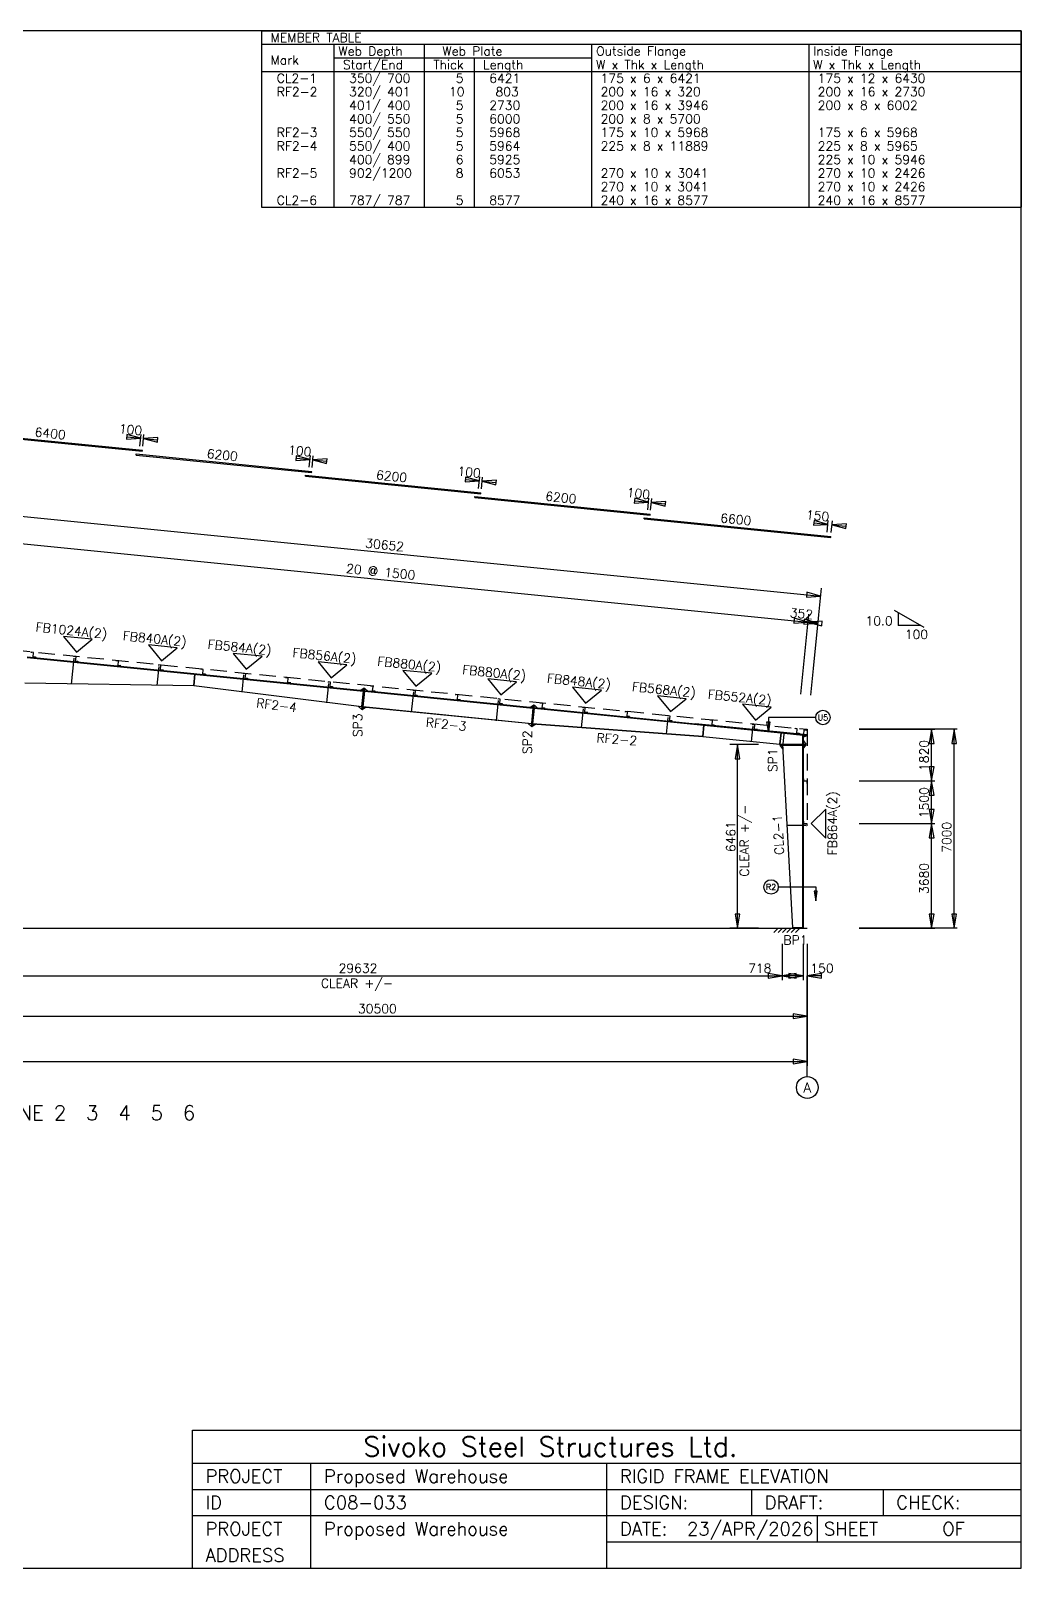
# Model space of a CAD drawing. Extents: x 0 to 76527, y 0 to 54116.
# Drawn here: x 41684 to 76527, y 0 to 54116 of the extents above; entities that cross this region are included whole.
import ezdxf
from ezdxf.enums import TextEntityAlignment as Align

# ---------------------------------------------------------------- set-up
doc = ezdxf.new("R2010")
doc.units = 0
doc.linetypes.add('CONTIN', pattern=[0])
doc.linetypes.add('DASHED', pattern=[867.81, 578.51, -289.3])
doc.layers.get('0').update_dxf_attribs({"linetype": 'CONTIN'})
for name, color, linetype in [('1', 7, 'CONTIN'), ('10', 10, 'CONTIN'), ('11', 7, 'CONTIN'), ('12', 6, 'CONTIN'), ('13', 1, 'CONTIN'), ('14', 7, 'CONTIN'), ('15', 7, 'CONTIN'), ('2', 6, 'CONTIN'), ('22', 7, 'CONTIN'), ('26', 7, 'CONTIN'), ('3', 7, 'CONTIN'), ('5', 5, 'DASHED'), ('7', 7, 'CONTIN')]:
    doc.layers.add(name, color=color, linetype=linetype)
doc.styles.add('SIMPLEX', font='SIMPLEX')

# ---------------------------------------------------------------- blocks, each defined once
blk = doc.blocks.new('ZCOL')
for p, q in [((10.2, 0), (0, 0)), ((0, 0), (0, -25.4)), ((10.2, -2.5), (10.2, 0)), ((-10.2, -25.4), (-10.2, -22.9)), ((0, -25.4), (-10.2, -25.4))]:
    blk.add_line(p, q)
blk = doc.blocks.new('MARKER')
for p, q in [((509.087189, 509.087189), (-509.08719, 509.087189)), ((-509.08719, 509.087189), (0, 0)), ((0, 0), (509.087189, 509.087189))]:
    blk.add_line(p, q)
blk = doc.blocks.new('ARROWF')
for p, q in [((0, 0), (-496, 83)), ((-496, 83), (-496, -83)), ((-496, -83), (0, 0))]:
    blk.add_line(p, q)
blk = doc.blocks.new('CUTFRM')
for p, q in [((0, 0), (0, -25.4)), ((0, -25.4), (-483.63281, -25.4))]:
    blk.add_line(p, q)
blk = doc.blocks.new('ARROWPF')
for p, q in [((0, 0), (-331, 55)), ((-331, 55), (-331, -55)), ((-331, -55), (0, 0))]:
    blk.add_line(p, q)
blk = doc.blocks.new('FRAME2')
at = {"layer": '1'}
for p, q in [((31237.0332, 17420.3008), (37605.2695, 16783.4766)), ((31240.8223, 17458.2109), (37609.0586, 16821.3867)), ((37605.2695, 16783.4766), (37609.0586, 16821.3867)), ((37391.0977, 16651.7344), (37394.8867, 16689.6445)), ((37391.0977, 16651.7344), (43560.3281, 16034.8115)), ((37394.8867, 16689.6445), (43564.1172, 16072.7197)), ((43346.1602, 15903.0674), (43349.9492, 15940.9795)), ((43346.1602, 15903.0674), (49515.3906, 15286.1436)), ((43349.9492, 15940.9795), (49519.1797, 15324.0547)), ((43560.3281, 16034.8115), (43564.1172, 16072.7197)), ((49301.2148, 15154.4014), (49305.0039, 15192.3115)), ((49301.2148, 15154.4014), (55470.4375, 14537.4785)), ((49305.0039, 15192.3115), (55474.2383, 14575.3906)), ((49515.3906, 15286.1436), (49519.1797, 15324.0547)), ((55256.2695, 14405.7344), (55260.0625, 14443.6445)), ((55256.2695, 14405.7344), (61825.625, 13748.7998)), ((55260.0625, 14443.6445), (61829.4219, 13786.71)), ((55470.4375, 14537.4785), (55474.2383, 14575.3906)), ((61825.625, 13748.7998), (61829.4219, 13786.71)), ((33558.1484, 9527.1084), (39453.7383, 8937.54883)), ((33558.1484, 9527.1084), (45388.1484, 8344.1084)), ((45388.9453, 8352.06836), (33558.9414, 9535.06836)), ((35199.9961, 9508.21387), (35107.6875, 8585.14746)), ((38185.1055, 9209.70313), (38117.9258, 8537.86523)), ((39413.9414, 8539.5332), (39453.7383, 8937.54883)), ((39453.7383, 8937.54883), (39413.9414, 8539.5332)), ((39453.7383, 8937.54883), (45388.1484, 8344.1084)), ((41170.2227, 8911.19141), (41109.5664, 8304.63965)), ((39413.2383, 8529.54395), (33468.5703, 8622.91602)), ((33468.7305, 8632.91504), (39413.9414, 8539.5332)), ((33468.7305, 8632.91504), (39413.3945, 8539.54199)), ((39413.3945, 8539.54199), (39413.2383, 8529.54395)), ((39414.375, 8539.47852), (39413.3789, 8531.54199)), ((45332.4648, 7789.2998), (39413.3789, 8531.54199)), ((39413.9414, 8539.5332), (39413.9414, 8539.5332)), ((39413.9414, 8539.5332), (45333.457, 7797.23633)), ((39414.375, 8539.47852), (45333.457, 7797.23633)), ((44155.332, 8612.68066), (44087.1875, 7931.25098)), ((45269.5352, 8364.00879), (45398.0977, 8443.6123)), ((45388.9453, 8352.06836), (45269.5352, 8364.00879)), ((45323.4688, 7697.33398), (45398.0977, 8443.6123)), ((45333.457, 7797.23633), (45388.1484, 8344.1084)), ((45414.0195, 8442.02148), (45339.3906, 7695.74121)), ((45414.0195, 8442.02148), (45339.3906, 7695.74121)), ((45355.3125, 7694.14893), (45429.9414, 8440.42773)), ((45419.9883, 8340.92285), (45365.2617, 7793.65381)), ((45370.5352, 8295.62109), (45427.6484, 8289.90918)), ((45370.5352, 8295.62109), (45427.6484, 8289.90918)), ((45380.4805, 8395.12402), (45437.5977, 8389.41309)), ((45380.4805, 8395.12402), (45437.5977, 8389.41309)), ((45388.1484, 8344.1084), (45388.9453, 8352.06836)), ((45388.9453, 8352.06836), (45398.0977, 8443.6123)), ((45414.0195, 8442.02148), (45398.0977, 8443.6123)), ((45398.0977, 8443.6123), (45398.0977, 8443.6123)), ((45414.0195, 8442.02148), (45429.9414, 8440.42773)), ((45419.9883, 8340.92285), (45420.9844, 8350.875)), ((45419.9883, 8340.92285), (51358.3633, 7747.08594)), ((45419.9883, 8340.92285), (51358.3633, 7747.08594)), ((45420.9844, 8350.875), (45429.9414, 8440.42773)), ((51359.3633, 7757.03662), (45420.9844, 8350.875)), ((45420.9844, 8350.875), (45540.3867, 8338.93457)), ((45540.3867, 8338.93457), (45429.9414, 8440.42773)), ((45429.9414, 8440.42773), (45429.9414, 8440.42773)), ((47140.4414, 8314.16895), (47069.1289, 7601.05664)), ((45332.6602, 7789.2749), (45213.5508, 7804.20947)), ((45213.5508, 7804.20947), (45323.4688, 7697.3291)), ((45315.8086, 7748.3501), (45372.918, 7742.63867)), ((45315.8086, 7748.3501), (45372.918, 7742.63867)), ((45332.6602, 7789.2749), (45323.4688, 7697.3291)), ((45339.3906, 7695.74121), (45323.4688, 7697.33398)), ((45323.4688, 7697.3291), (45323.4688, 7697.3291)), ((45325.7617, 7847.854), (45382.8711, 7842.14209)), ((45325.7617, 7847.854), (45382.8711, 7842.14209)), ((45333.457, 7797.23633), (45332.4648, 7789.2998)), ((45333.457, 7797.23633), (45333.457, 7797.23633)), ((45339.3906, 7695.74121), (45355.3125, 7694.14893)), ((45364.6641, 7787.68408), (45355.3125, 7694.14893)), ((45484.0703, 7775.74316), (45355.3125, 7694.14893)), ((45355.3125, 7694.14893), (45355.3125, 7694.14893)), ((45365.2617, 7793.65381), (45364.6641, 7787.68408)), ((51303.043, 7193.84521), (45364.6641, 7787.68408)), ((45364.6641, 7787.68408), (45484.0703, 7775.74316)), ((45365.2617, 7793.65381), (51303.6406, 7199.81445)), ((45365.2617, 7793.65381), (51303.6406, 7199.81445)), ((50125.5586, 8015.65771), (50054.2422, 7302.54443)), ((51239.9609, 7768.97705), (51368.3164, 7846.58984)), ((51359.3633, 7757.03662), (51239.9609, 7768.97705)), ((51293.6914, 7100.3125), (51368.3164, 7846.58984)), ((51303.6406, 7199.81445), (51358.3633, 7747.08594)), ((51384.2383, 7844.99756), (51309.6133, 7098.71924)), ((51384.2383, 7844.99756), (51309.6133, 7098.71924)), ((51325.5313, 7097.12695), (51400.1563, 7843.40625)), ((51390.2109, 7743.90186), (51335.5234, 7197.02783)), ((51340.7578, 7698.59863), (51397.8711, 7692.88623)), ((51340.7578, 7698.59863), (51397.8711, 7692.88623)), ((51350.707, 7798.10156), (51407.8203, 7792.39063)), ((51350.707, 7798.10156), (51407.8203, 7792.39063)), ((51358.3633, 7747.08594), (51359.3633, 7757.03662)), ((51359.3633, 7757.03662), (51368.3164, 7846.58984)), ((51384.2383, 7844.99756), (51368.3164, 7846.58984)), ((51368.3164, 7846.58984), (51368.3164, 7846.58984)), ((51384.2383, 7844.99756), (51400.1563, 7843.40625)), ((51390.2109, 7743.90186), (51391.0078, 7751.86182)), ((51390.2109, 7743.90186), (57360.4297, 7146.87988)), ((51390.2109, 7743.90186), (57061.9219, 7176.73096)), ((51391.0078, 7751.86182), (51400.1563, 7843.40625)), ((57062.7148, 7184.69141), (51391.0078, 7751.86182)), ((51391.0078, 7751.86182), (51510.4102, 7739.92041)), ((51510.4102, 7739.92041), (51400.1563, 7843.40625)), ((51400.1563, 7843.40625), (51400.1563, 7843.40625)), ((53110.668, 7717.146), (53043.6523, 7046.96875)), ((51303.043, 7193.84521), (51183.6406, 7205.78564)), ((51183.6406, 7205.78564), (51293.6914, 7100.3125)), ((51286.0313, 7151.32715), (51343.1445, 7145.61621)), ((51286.0313, 7151.32715), (51343.1445, 7145.61621)), ((51303.043, 7193.84521), (51293.6914, 7100.3125)), ((51309.6133, 7098.71924), (51293.6914, 7100.3125)), ((51293.6914, 7100.3125), (51293.6914, 7100.3125)), ((51295.9766, 7250.83154), (51353.0938, 7245.11914)), ((51295.9766, 7250.83154), (51353.0938, 7245.11914)), ((51303.6406, 7199.81445), (51303.043, 7193.84521)), ((51303.6406, 7199.81445), (51303.6406, 7199.81445)), ((51309.6133, 7098.71924), (51325.5313, 7097.12695)), ((51334.7266, 7189.06494), (51325.5313, 7097.12109)), ((51454.4258, 7180.10156), (51325.5313, 7097.12109)), ((51325.5313, 7097.12109), (51325.5313, 7097.12109)), ((51334.7266, 7189.06494), (51454.4258, 7180.10156)), ((51335.5234, 7197.02783), (51334.9258, 7189.0498)), ((57319.9375, 6740.89453), (51334.9258, 7189.0498)), ((51335.5234, 7197.02783), (57320.6289, 6748.86523)), ((51335.5234, 7197.02783), (57320.5313, 6748.87305)), ((56095.7773, 7418.63574), (56036.1992, 6822.88721)), ((57061.9219, 7176.73096), (57063.5117, 7192.65088)), ((57061.9219, 7176.73096), (57062.7148, 7184.69141)), ((57061.9219, 7176.73096), (60988.4023, 6784.08105)), ((60990.0039, 6800.00195), (57063.5117, 7192.65088)), ((57320.6289, 6748.86523), (57360.4297, 7146.87988)), ((57360.4297, 7146.87988), (57320.6289, 6748.86523)), ((57360.4297, 7146.87988), (60076.75, 6875.24756)), ((59080.8828, 7120.125), (59025.4258, 6565.52148)), ((57320.8242, 6748.84521), (57319.2305, 6732.9248)), ((60035.3008, 6460.81543), (57319.2305, 6732.9248)), ((57320.5313, 6748.87305), (57319.9375, 6740.89453)), ((57320.6289, 6748.86523), (57320.6289, 6748.86523)), ((57320.6289, 6748.86523), (60036.8945, 6476.73682)), ((57320.8242, 6748.84521), (60036.8945, 6476.73535)), ((60036.8945, 6476.73682), (60076.75, 6875.24756)), ((60076.75, 6875.24756), (60036.8945, 6476.73682)), ((60076.75, 6875.24756), (60844, 6798.52246)), ((60168.7422, 6835.34717), (60132.9141, 6477.13428)), ((60168.7422, 6835.34717), (60132.9141, 6477.13428)), ((60168.7422, 6835.34717), (60132.9141, 6477.13428)), ((60168.7422, 6835.34717), (60132.9141, 6477.13428)), ((60168.7422, 6835.34717), (60132.9141, 6477.13428)), ((60176.7031, 6834.55176), (60140.875, 6476.33789)), ((60176.7031, 6834.55176), (60140.875, 6476.33789)), ((60176.7031, 6834.55176), (60140.875, 6476.33789)), ((60176.7031, 6834.55176), (60140.875, 6476.33789)), ((60176.7031, 6834.55176), (60140.875, 6476.33789)), ((60176.7031, 6834.55176), (60168.7422, 6835.34717)), ((60176.7031, 6834.55176), (60168.7422, 6835.34717)), ((60176.7031, 6834.55176), (60168.7422, 6835.34717)), ((60176.7031, 6834.55176), (60168.7422, 6835.34717)), ((60176.7031, 6834.55176), (60168.7422, 6835.34717)), ((60844, 6476.73535), (60844, 6798.52246)), ((60844, 6796.92139), (60844, 6476.73535)), ((60844, 6796.92139), (60860, 6796.92139)), ((60860, 6476.73535), (60860, 6796.92139)), ((60860, 6796.92139), (61009.9961, 6781.92139)), ((61009.9961, 6781.92139), (60860, 6721.92139)), ((60860, 6476.73535), (60860, 6596.73584)), ((60860, 6596.73584), (60944, 6476.73535)), ((60988.4023, 6784.08105), (60990.0039, 6800.00195)), ((60036.8945, 6476.73535), (60035.3008, 6460.81543)), ((60036.8945, 6476.73682), (60036.8945, 6476.73682)), ((60036.8945, 6476.73682), (60036.8945, 6476.73535)), ((60036.8945, 6476.73535), (60844, 6476.73535)), ((60138.5234, 6316.73584), (60042.875, 6436.73584)), ((60042.875, 6436.73584), (60042.875, 6436.73584)), ((60131.9805, 6436.73584), (60042.875, 6436.73584)), ((60042.9063, 6456.73584), (60042.9063, 6476.73535)), ((60042.9063, 6476.73535), (60944, 6476.73535)), ((60944, 6456.73584), (60042.9063, 6456.73584)), ((60944, 6456.73584), (60042.9063, 6456.73584)), ((60042.9063, 6456.73584), (60042.9063, 6436.73584)), ((60042.9063, 6436.73584), (60944, 6436.73584)), ((60094.0039, 6489.43701), (60094.0039, 6424.03662)), ((60094.0039, 6489.43701), (60094.0039, 6424.03662)), ((60131.9805, 6436.73584), (60138.5234, 6316.73584)), ((60144, 6436.73584), (60132.0195, 6436.08301)), ((60132.0195, 6436.08301), (60481.9922, 16)), ((60140.875, 6476.33789), (60132.9141, 6477.13428)), ((60140.875, 6476.33789), (60132.9141, 6477.13428)), ((60140.875, 6476.33789), (60132.9141, 6477.13428)), ((60140.875, 6476.33789), (60132.9141, 6477.13428)), ((60140.875, 6476.33789), (60132.9141, 6477.13428)), ((60494.0039, 16), (60144, 6436.73584)), ((60144, 6436.73584), (60144, 6436.73584)), ((60144, 6436.73584), (60844, 6436.73584)), ((60493.9727, 16.653), (60144, 6436.73584)), ((60193.9961, 6489.43701), (60193.9961, 6424.03662)), ((60193.9961, 6489.43701), (60193.9961, 6424.03662)), ((60494.0039, 6489.43701), (60494.0039, 6424.03662)), ((60494.0039, 6489.43701), (60494.0039, 6424.03662)), ((60793.9961, 6489.43701), (60793.9961, 6424.03662)), ((60793.9961, 6489.43701), (60793.9961, 6424.03662)), ((60844, 6476.73535), (60860, 6476.73535)), ((60844, 16), (60844, 6436.73584)), ((60844, 16), (60844, 6436.73584)), ((60844, 6436.73584), (60850.0039, 6436.73584)), ((60850.0039, 6436.73584), (60850.0039, 16)), ((60850.0039, 6436.73584), (60850.0039, 6316.73584)), ((60850.0039, 6316.73584), (60944, 6436.73584)), ((60850.0039, 6436.73584), (60944, 6436.73584)), ((60860, 6476.73535), (60944, 6476.73535)), ((60894.0039, 6489.43701), (60894.0039, 6424.03662)), ((60894.0039, 6489.43701), (60894.0039, 6424.03662)), ((60944, 6456.73584), (60944, 6476.73535)), ((60944, 6476.73535), (60944, 6476.73535)), ((60944, 6456.73584), (60944, 6436.73584)), ((60944, 6436.73584), (60944, 6436.73584)), ((60943.5703, 3610.57886), (60265.9023, 3610.57886)), ((60465, 0), (60465, 16)), ((60465, 16), (60865, 16)), ((60865, 0), (60465, 0)), ((60493.9727, 16.653), (60481.9922, 16)), ((60844, 16), (60494.0039, 16)), ((60614.9961, 28.700001), (60614.9961, -28.700001)), ((60714.9961, 28.700001), (60714.9961, -28.700001)), ((60844, 16), (60850.0039, 16)), ((60865, 0), (60865, 16))]:
    blk.add_line(p, q, dxfattribs=at)
at = {"layer": '12'}
for p, q in [((37523.375, 16969.4902), (37564.5313, 17381.0703)), ((37622.8789, 16959.5391), (37664.0352, 17371.1211)), ((43478.4336, 16220.8242), (43519.5898, 16632.4043)), ((43577.9375, 16210.874), (43619.0938, 16622.4551)), ((49433.4922, 15472.1572), (49474.6523, 15883.7373)), ((49532.9961, 15462.208), (49574.1563, 15873.7891)), ((55388.543, 14723.4932), (55429.7031, 15135.0732)), ((55488.043, 14713.542), (55529.2031, 15125.123)), ((61693.9766, 13939.7891), (61735.1367, 14351.3691)), ((61843.2305, 13924.8643), (61884.3906, 14336.4443)), ((60770.1953, 8240.70898), (61051.1055, 11049.8184)), ((61120.5703, 8205.67188), (61401.4766, 11014.7813)), ((62828.4531, 6999.99951), (65479.9414, 6999.99951)), ((66275.3906, 6999.99951), (62828.4531, 6999.99951)), ((59287.0352, 6460.7998), (58268.8594, 6460.7998)), ((62828.4531, 5180), (65479.9414, 5180)), ((62828.4531, 3680.00024), (65479.9414, 3680.00024)), ((59287.0352, 0), (58268.8594, 0)), ((62828.4531, 0), (65479.9414, 0)), ((66275.3906, 0), (62828.4531, 0)), ((60112.9844, -555.3678), (60112.9844, -1828.0856)), ((60112.9844, -555.3678), (60112.9844, -1828.0856)), ((60850.0039, -555.3678), (60850.0039, -1828.0856)), ((60850.0039, -555.3678), (60850.0039, -1828.0856)), ((61000.0078, -555.3678), (61000.0078, -1828.0856)), ((61000.0078, -555.3678), (61000.0078, -3253.5295)), ((61000.0078, -873.5473), (61000.0078, -4844.4268)), ((61000.0078, -5226.2422), (61000.0078, -1675.3595))]:
    blk.add_line(p, q, dxfattribs=at)
at = {"layer": '13'}
blk.add_circle((61000.0078, -5608.0576), 381.815399, dxfattribs=at)
at = {"layer": '2'}
for p, q in [((37075.8125, 17290.4082), (37550.7148, 17242.918)), ((37650.2188, 17232.9688), (38125.1211, 17185.4785)), ((43030.875, 16541.7422), (43505.7734, 16494.252)), ((43605.2773, 16484.3027), (44080.1797, 16436.8125)), ((48985.9336, 15793.0771), (49460.8359, 15745.5859)), ((49560.3398, 15735.6348), (50035.2383, 15688.1475)), ((30968.8281, 14738.2764), (61468.8242, 11688.2764)), ((54940.9844, 15044.4092), (55415.8867, 14996.9199)), ((55515.3906, 14986.9717), (55990.2852, 14939.4805)), ((61246.418, 14260.709), (61721.3203, 14213.2178)), ((61870.5742, 14198.291), (62345.4727, 14150.7998)), ((30873.8457, 13788.4756), (61373.8477, 10738.4756)), ((61215.5508, 9155.47266), (61496.4609, 11964.582)), ((65373.8945, 0), (65373.8945, 6999.99951)), ((66169.3438, 0), (66169.3438, 6999.99951)), ((58546.5391, 0), (58546.5391, 6460.7998)), ((0, 0), (61000.0078, 0)), ((59825.543, 0), (60850.0039, 0)), ((59825.543, -152.72615), (59978.2734, 0)), ((59978.2734, -152.72615), (60131, 0)), ((60131, -152.72615), (60283.7305, 0)), ((60283.7305, -152.72615), (60436.4531, 0)), ((60436.4531, -152.72615), (60589.1914, 0)), ((60589.1914, -152.72615), (60741.9219, 0)), ((30500.0039, -1675.3595), (60112.9844, -1675.3595)), ((60850.0039, -1675.3595), (60112.9844, -1675.3595)), ((60850.0039, -1675.3595), (60372.7344, -1675.3595)), ((61477.2656, -1675.3595), (61000.0078, -1675.3595)), ((30500.0039, -3100.8037), (61000.0078, -3100.8037)), ((0, -4691.7012), (61000.0078, -4691.7012))]:
    blk.add_line(p, q, dxfattribs=at)
at = {"layer": '3'}
for p, q in [((65104.5195, 10579.8896), (64068.4414, 11178.0684)), ((64200.7031, 11101.7051), (64200.7031, 10656.2529)), ((64972.25, 10656.2529), (64200.7031, 10656.2529))]:
    blk.add_line(p, q, dxfattribs=at)
at = {"layer": '5'}
for p, q in [((30500.0039, 10050), (61000.0078, 6999.99951)), ((61000.0078, 6999.99951), (61000.0078, 3600))]:
    blk.add_line(p, q, dxfattribs=at)
at = {"layer": '7'}
for centre in [(61550.0859, 7414.73486), (59723.7266, 1450.91797)]:
    blk.add_circle(centre, 254.543594, dxfattribs=at)
at = {"layer": '10'}
for p, xscale, yscale, zscale, rotation in [((33765.6172, 9541.58691), 8, -6.3740158, -6.3740158, -5.7105942), ((35258.1758, 9392.33008), 8, -6.3740158, -6.3740158, -5.7105942), ((36750.7305, 9243.0752), 8, -6.3740158, -6.3740158, -5.7105942), ((38243.2852, 9093.81934), 8, -6.3740158, -6.3740158, -5.7105942), ((39735.8398, 8944.56445), 8, -6.3740158, -6.3740158, -5.7105942), ((41228.3984, 8795.30762), 8, -6.3740158, -6.3740158, -5.7105942), ((42720.9531, 8646.05273), 8, -6.3740158, -6.3740158, -5.7105942), ((44213.5078, 8496.79688), 8, -6.3740158, -6.3740158, -5.7105942), ((45706.0703, 8347.54199), 8, -6.3740158, -6.3740158, -5.7105942), ((47198.6211, 8198.28516), 8, -6.3740158, -6.3740158, -5.7105942), ((48691.1758, 8049.03027), 8, -6.3740158, -6.3740158, -5.7105942), ((50183.7344, 7899.7749), 8, -6.3740158, -6.3740158, -5.7105942), ((51676.2891, 7750.51904), 8, -6.3740158, -6.3740158, -5.7105942), ((53168.8398, 7601.26318), 8, -6.3740158, -6.3740158, -5.7105942), ((54661.3945, 7452.00781), 8, -6.3740158, -6.3740158, -5.7105942), ((56153.9531, 7302.75195), 8, -6.3740158, -6.3740158, -5.7105942), ((57646.5156, 7153.49609), 8, -6.3740158, -6.3740158, -5.7105942), ((59139.0664, 7004.24121), 8, -6.3740158, -6.3740158, -5.7105942), ((60631.6211, 6854.98584), 8, -6.3740158, -6.3740158, -5.7105942), ((60872.1875, 6820.67432), -8, -6.3740029, -6.3740029, -5.7105942), ((60869.0508, 5180), -8, -4.4055119, -4.4055119, -89.999985), ((60869.0508, 3680.00024), -8, -4.4055119, -4.4055119, -89.999985)]:
    blk.add_blockref('ZCOL', p, dxfattribs=dict(at, xscale=xscale, yscale=yscale, zscale=zscale, rotation=rotation))
at = {"layer": '2'}
for p, rotation in [((37550.7148, 17242.918), 354.289398), ((37650.2188, 17232.9688), 174.289398), ((43505.7734, 16494.252), 354.289398), ((43605.2773, 16484.3027), 174.289398), ((49460.8359, 15745.5859), 354.289398), ((49560.3398, 15735.6348), 174.289398), ((55415.8867, 14996.9199), 354.289398), ((55515.3906, 14986.9717), 174.289398), ((61721.3203, 14213.2178), 354.289398), ((61870.5742, 14198.291), 174.289398), ((61468.8242, 11688.2764), -5.7105942), ((61023.4766, 10773.5127), -5.7105942), ((61373.8477, 10738.4756), -5.7105942), ((61023.4766, 10773.5127), 174.289398), ((65373.8945, 6999.99951), 90), ((66169.3438, 6999.99951), 90), ((58546.5391, 6460.7998), 90), ((65373.8945, 5180), 270), ((65373.8945, 5180), 90), ((65373.8945, 3680.00024), 270), ((65373.8945, 3680.00024), 90), ((58546.5391, 0), -90), ((65373.8945, 0), 270), ((65373.8945, 0), 270), ((66169.3438, 0), 270), ((60112.9844, -1675.3595), 180), ((61000.0078, -1675.3595), 180)]:
    blk.add_blockref('ARROWF', p, dxfattribs=dict(at, rotation=rotation))
for p in [(60112.9844, -1675.3595), (60850.0039, -1675.3595), (60850.0039, -1675.3595), (61000.0078, -3100.8037), (61000.0078, -4691.7012)]:
    blk.add_blockref('ARROWF', p, dxfattribs=at)
at = {"layer": '3'}
for p, rotation in [((35289.9961, 9710.53516), -5.7105942), ((38275.1094, 9412.02344), -5.7105942), ((41260.2188, 9113.5127), -5.7105942), ((44245.3281, 8815.00098), -5.7105942), ((47230.4453, 8516.49023), -5.7105942), ((50215.5547, 8217.97852), -5.7105942), ((53200.6641, 7919.46826), -5.7105942), ((56185.7773, 7620.95703), -5.7105942), ((59170.8867, 7322.44629), -5.7105942), ((61138.8477, 3680.00024), -89.999985)]:
    blk.add_blockref('MARKER', p, dxfattribs=dict(at, rotation=rotation))
at = {"layer": '7', "xscale": -1, "rotation": 450}
blk.add_blockref('ARROWPF', (59628.2383, 6931.25439), dxfattribs=at)
at = {"layer": '7', "xscale": -1, "yscale": 65.6404114, "zscale": 65.6404114, "rotation": 270}
blk.add_blockref('CUTFRM', (61295.5391, 7414.75537), dxfattribs=at)
at = {"layer": '7', "yscale": 51.8608665, "zscale": 51.8608665, "rotation": 90}
blk.add_blockref('CUTFRM', (59978.2656, 1450.91125), dxfattribs=at)
at = {"layer": '7', "rotation": 270}
blk.add_blockref('ARROWPF', (61295.5195, 967.243652), dxfattribs=at)
at = {"layer": '11', "style": 'SIMPLEX'}
for s, rotation, p in [('6400', -5.7105942, (33807.5664, 17308.6523)), ('100', -5.7105942, (36769.7656, 17427.5898)), ('6200', -5.7105942, (39862.1289, 16550.0352)), ('100', -5.7105942, (42724.8242, 16678.9238)), ('6200', -5.7105942, (45817.1914, 15801.3691)), ('100', -5.7105942, (48679.8828, 15930.2588)), ('6200', -5.7105942, (51772.2461, 15052.7041)), ('100', -5.7105942, (54634.9453, 15181.5918)), ('150', -5.7105942, (60940.3711, 14397.8896)), ('6600', -5.7105942, (57926.3164, 14284.1357)), ('30652', -5.7105942, (45437.8828, 13397.96)), ('20 @ 1500', -5.7105942, (44762.9336, 12506.1563)), ('352', -5.7105942, (60368.6445, 10949.542)), ('1820', 90.000206, (65267.832, 5533.18506)), ('1500', 90.000206, (65267.832, 3873.18555)), ('CLEAR +/-', 90, (58944.2695, 1814.50122)), ('6461', 90, (58466.9961, 2673.58569)), ('7000', 90.000206, (66063.2813, 2651.52075)), ('3680', 90.000206, (65267.8281, 1203.64063))]:
    blk.add_text(s, height=318.179474, rotation=rotation, dxfattribs=at).set_placement(p)
for s, p in [('29632', (44511.043, -1569.2997)), ('718', (58919.8125, -1569.2997)), ('150', (61106.0625, -1569.2997)), ('CLEAR +/-', (43890.5938, -2099.5884)), ('30500', (45193.1875, -2994.7439))]:
    blk.add_text(s, height=318.179474, dxfattribs=at).set_placement(p)
at = {"layer": '13', "style": 'SIMPLEX'}
blk.add_text('A', height=343.63385, dxfattribs=at).set_placement((61000.0078, -5608.0576), align=Align.MIDDLE_CENTER)
at = {"layer": '15', "style": 'SIMPLEX'}
blk.add_text('RIGID FRAME ELEVATION: FRAME LINE 2  3  4  5  6', height=509.087189, dxfattribs=at).set_placement((30500.0039, -6753.5039), align=Align.CENTER)
at = {"layer": '3', "style": 'SIMPLEX'}
for s, p in [('  10.0', (62609.8125, 10656.2529)), ('100', (64427.3906, 10178.9844)), ('BP1', (60158.5742, -576.95483))]:
    blk.add_text(s, height=318.179474, dxfattribs=at).set_placement(p)
for s, rotation, p in [('FB1024A(2)', -5.7105942, (33844.3984, 10443.4658)), ('FB840A(2)', -5.7105942, (36908.6602, 10137.0391)), ('FB584A(2)', -5.7105942, (39893.7734, 9838.52832)), ('FB856A(2)', -5.7105942, (42878.8828, 9540.0166)), ('FB880A(2)', -5.7105942, (45863.9961, 9241.50586)), ('FB880A(2)', -5.7105942, (48849.1094, 8942.99414)), ('FB848A(2)', -5.7105942, (51834.2188, 8644.4834)), ('FB568A(2)', -5.7105942, (54819.3359, 8345.97168)), ('FB552A(2)', -5.7105942, (57487.8398, 8079.12109)), (' RF2-4', -7.1474752, (41384.1445, 7804.24756)), ('SP3', 90, (45337.6641, 6723.93994)), (' RF2-3', -5.7105961, (47352.2734, 7108.09814)), ('SP2', 90, (51307.8828, 6126.91797)), (' RF2-2', -4.2823048, (53354.6836, 6560.04541)), ('SP1', 90, (59937.1055, 5492.98926)), ('FB864A(2)', 90.0000153, (62042.4766, 2566.37231)), (' CL2-1', 93.1070786, (60188.9102, 2369.24316))]:
    blk.add_text(s, height=318.179474, rotation=rotation, dxfattribs=at).set_placement(p)
at = {"layer": '7', "style": 'SIMPLEX'}
for s, p in [('U5', (61550.0859, 7312.91699)), ('R2', (59723.7266, 1349.10034))]:
    blk.add_text(s, height=203.634872, dxfattribs=at).set_placement(p, align=Align.CENTER)
blk = doc.blocks.new('RF2TBL')
for p, q in [((-26727.074, 0), (-26727.074, -6204.5)), ((-26727.074, 0), (0, 0)), ((0, 0), (0, -6204.5)), ((-26727.074, -477.26923), (0, -477.26923)), ((-26727.074, -477.26923), (-26727.074, -6204.5)), ((-26727.074, -477.26923), (-26727.074, -6204.5)), ((-26727.074, -477.26923), (-26727.074, -6204.5)), ((-24181.641, -477.26923), (-24181.641, -6204.5)), ((-20999.846, -477.26923), (-20999.846, -6204.5)), ((-15113.523, -477.26923), (-15113.523, -6204.5)), ((-7477.2158, -477.26923), (-7477.2158, -6204.5)), ((-24181.641, -954.53845), (-15113.523, -954.53845)), ((-19249.857, -954.53845), (-19249.857, -6204.5)), ((-26727.074, -1431.8076), (0, -1431.8076)), ((-26727.074, -6204.5), (0, -6204.5)), ((-26727.074, -6204.5), (0, -6204.5))]:
    blk.add_line(p, q)
at = {"layer": '14', "style": 'SIMPLEX'}
for s, p in [('MEMBER TABLE', (-26408.896, -397.72433)), ('Mark', (-26408.896, -1193.1731)), ('Web Depth', (-24022.551, -874.99359)), ('Start/End', (-23863.461, -1352.2628)), ('Thick', (-20681.666, -1352.2628)), ('Web Plate', (-20363.486, -874.99359)), ('Length', (-18931.678, -1352.2628)), ('W x Thk x Length', (-14954.435, -1352.2628)), ('Outside Flange', (-14954.435, -874.99359)), ('W x Thk x Length', (-7318.1274, -1352.2628)), ('Inside Flange', (-7318.1274, -874.99359))]:
    blk.add_text(s, height=318.179474, dxfattribs=at).set_placement(p)
at = {"layer": '26', "style": 'SIMPLEX'}
for s, p in [(' CL2-1', (-26408.896, -1829.5322)), (' 350/ 700', (-23863.461, -1829.5322)), ('    5', (-20840.756, -1829.5322)), (' 6421', (-18931.68, -1829.5322)), ('175 x 6 x 6421', (-14795.347, -1829.5322)), ('175 x 12 x 6430', (-7159.0386, -1829.5322)), (' RF2-2', (-26408.896, -2306.8013)), (' 320/ 401', (-23863.461, -2306.8013)), ('   10', (-20840.756, -2306.8013)), ('  803', (-18931.68, -2306.8013)), ('200 x 16 x 320', (-14795.347, -2306.8013)), ('200 x 16 x 2730', (-7159.0386, -2306.8013)), (' 401/ 400', (-23863.461, -2784.0706)), ('    5', (-20840.756, -2784.0706)), (' 2730', (-18931.68, -2784.0706)), ('200 x 16 x 3946', (-14795.347, -2784.0706)), ('200 x 8 x 6002', (-7159.0386, -2784.0706)), (' 400/ 550', (-23863.461, -3261.3396)), ('    5', (-20840.756, -3261.3396)), (' 6000', (-18931.68, -3261.3396)), ('200 x 8 x 5700', (-14795.347, -3261.3396)), (' RF2-3', (-26408.896, -3738.6089)), (' 550/ 550', (-23863.461, -3738.6089)), ('    5', (-20840.756, -3738.6089)), (' 5968', (-18931.68, -3738.6089)), ('175 x 10 x 5968', (-14795.347, -3738.6089)), ('175 x 6 x 5968', (-7159.0386, -3738.6089)), (' RF2-4', (-26408.896, -4215.8784)), (' 550/ 400', (-23863.461, -4215.8784)), (' 400/ 899', (-23863.461, -4693.1475)), ('    5', (-20840.756, -4215.8784)), (' 5964', (-18931.68, -4215.8784)), ('225 x 8 x 11889', (-14795.347, -4215.8784)), ('225 x 8 x 5965', (-7159.0386, -4215.8784)), (' RF2-5', (-26408.896, -5170.4165)), (' 902/1200', (-23863.461, -5170.4165)), ('    8', (-20840.756, -5170.4165)), ('    6', (-20840.756, -4693.1475)), (' 5925', (-18931.68, -4693.1475)), (' 6053', (-18931.68, -5170.4165)), ('270 x 10 x 3041', (-14795.347, -5170.4165)), ('225 x 10 x 5946', (-7159.0386, -4693.1475)), ('270 x 10 x 2426', (-7159.0386, -5170.4165)), ('270 x 10 x 3041', (-14795.347, -5647.686)), ('270 x 10 x 2426', (-7159.0386, -5647.686)), (' CL2-6', (-26408.896, -6124.9551)), (' 787/ 787', (-23863.461, -6124.9551)), ('    5', (-20840.756, -6124.9551)), (' 8577', (-18931.68, -6124.9551)), ('240 x 16 x 8577', (-14795.347, -6124.9551)), ('240 x 16 x 8577', (-7159.0386, -6124.9551))]:
    blk.add_text(s, height=318.179474, dxfattribs=at).set_placement(p)

msp = doc.modelspace()

# ---------------------------------------------------------------- linework, layer by layer
for p, q in [((47370.25, 0), (47370.25, 4859.46826)), ((47370.25, 4859.46826), (76527.0625, 4859.46826)), ((76527.0625, 0), (76527.0625, 4859.46826)), ((47370.25, 3702.45215), (76527.0625, 3702.45215)), ((51535.5078, 0), (51535.5078, 3702.45215)), ((61948.6523, 0), (61948.6523, 3702.45215)), ((47370.25, 2776.83911), (76527.0625, 2776.83911)), ((67039.5313, 2776.83911), (67039.5313, 1851.22607)), ((71667.5938, 2776.83911), (71667.5938, 1851.22607)), ((47370.25, 1851.22607), (76527.0625, 1851.22607)), ((69353.5547, 1851.22607), (69353.5547, 925.613037)), ((61948.6523, 925.613037), (76527.0625, 925.613037)), ((47370.25, 0), (76527.0625, 0))]:
    msp.add_line(p, q)
at = {"layer": '22'}
for p, q in [((76527.0625, 54115.5664), (0, 54115.5664)), ((76527.0625, 0), (76527.0625, 54115.5664)), ((0, 0), (76527.0625, 0))]:
    msp.add_line(p, q, dxfattribs=at)

# ---------------------------------------------------------------- block references
for name, p in [('RF2TBL', (76527.0625, 54115.5664)), ('FRAME2', (8002.16211, 22529.4121))]:
    msp.add_blockref(name, p)

# ---------------------------------------------------------------- texts
at = {"layer": '14', "style": 'SIMPLEX'}
for s, height, p in [('Sivoko Steel Structures Ltd.', 694.209778, (53386.7383, 3933.85547)), ('PROJECT', 462.806519, (47833.0547, 3008.24268)), ('Proposed Warehouse', 462.806519, (51998.3125, 3008.24268)), ('RIGID FRAME ELEVATION', 462.806519, (62411.4609, 3008.24268)), ('ID', 462.806519, (47833.0547, 2082.62939)), ('C08-033', 462.806519, (51998.3125, 2082.62939)), ('DESIGN:', 462.806519, (62411.4609, 2082.62939)), ('DRAFT:', 462.806519, (67502.3359, 2082.62939)), ('CHECK:', 462.806519, (72130.3984, 2082.62939)), ('23/APR/2026', 462.806519, (64771.7773, 1157.01636)), ('PROJECT', 462.806519, (47833.0547, 1157.01636)), ('Proposed Warehouse', 462.806519, (51998.3125, 1157.01636)), ('DATE:', 462.806519, (62411.4609, 1157.01636)), ('SHEET', 462.806519, (69584.9609, 1157.01636)), ('OF', 462.806519, (73750.2188, 1157.01636)), ('ADDRESS', 462.806519, (47833.0547, 231.403259))]:
    msp.add_text(s, height=height, dxfattribs=at).set_placement(p)

doc.saveas('drawing.dxf')
